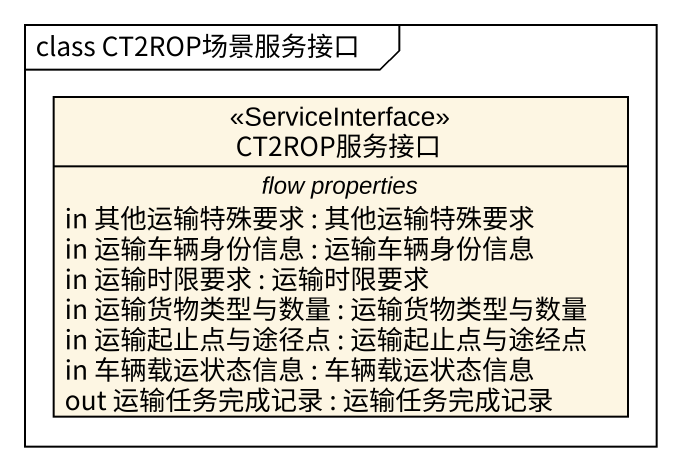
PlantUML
@startuml
mainframe class CT2ROP场景服务接口
hide circle
hide empty members
class CT2ROP服务接口 <<ServiceInterface>> {
  -- flow properties --
  in 其他运输特殊要求 : 其他运输特殊要求
  in 运输车辆身份信息 : 运输车辆身份信息
  in 运输时限要求 : 运输时限要求
  in 运输货物类型与数量 : 运输货物类型与数量
  in 运输起止点与途径点 : 运输起止点与途经点
  in 车辆载运状态信息 : 车辆载运状态信息
  out 运输任务完成记录 : 运输任务完成记录
}
@enduml
